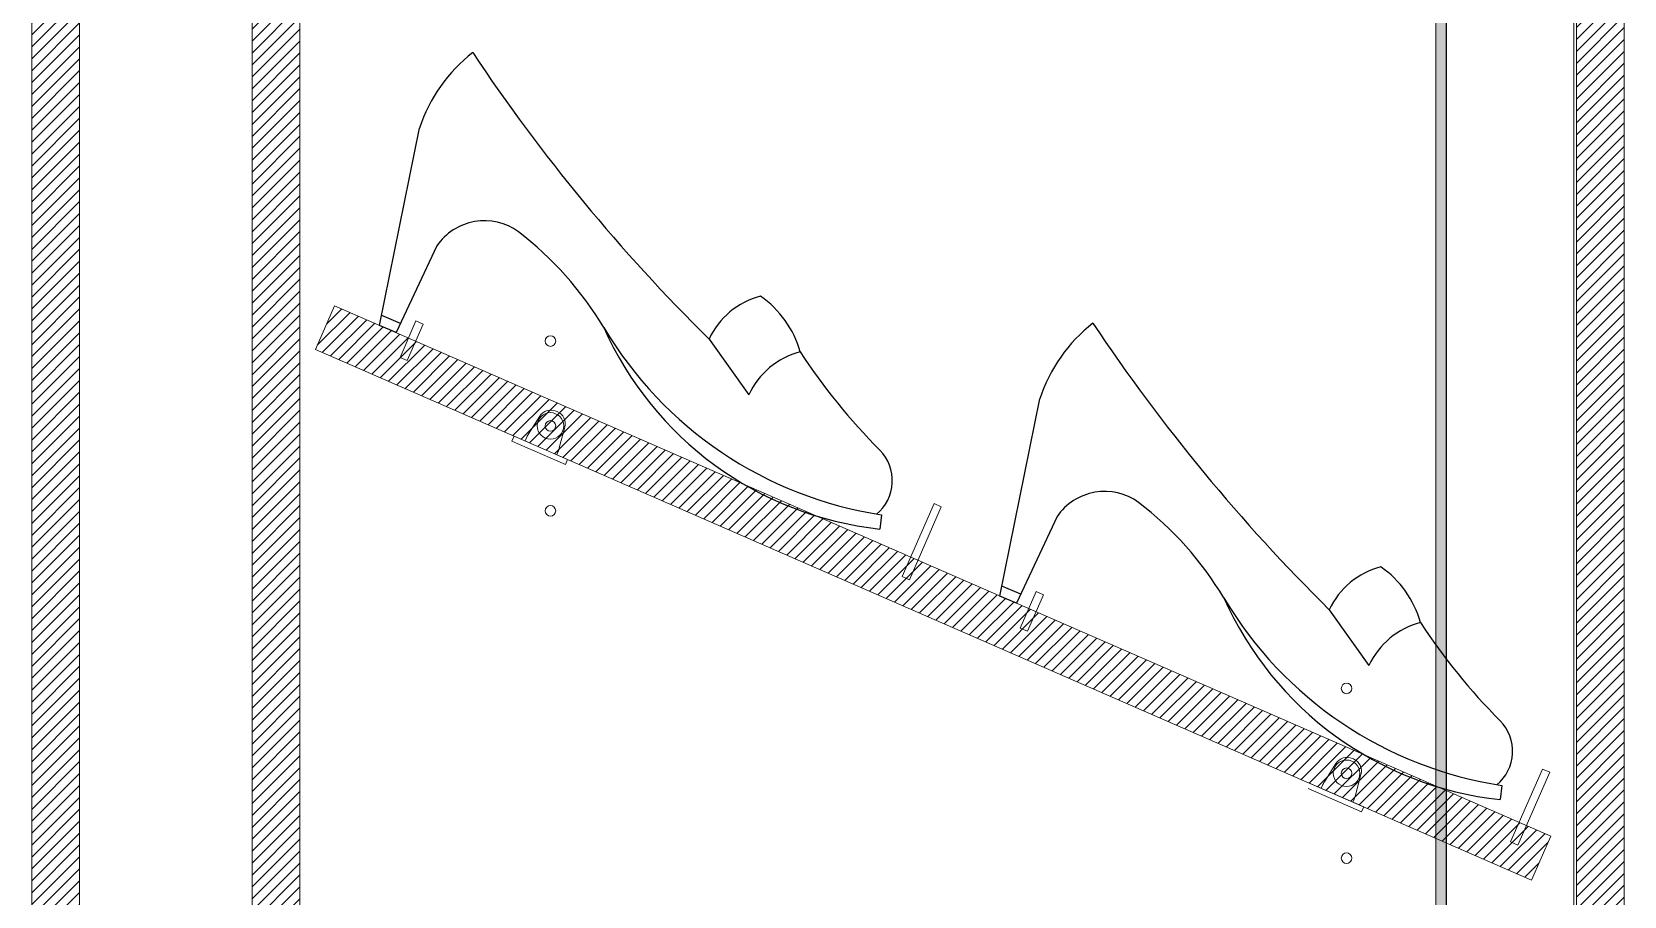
# Model space of a CAD drawing. Header units: millimetres. Extents: x 5622 to 8918, y 2044 to 6634.
# Drawn here: x 5660 to 6260, y 3915 to 4241 of the extents above; entities that cross this region are included whole.
import ezdxf

# ---------------------------------------------------------------- set-up
doc = ezdxf.new("R2010")
doc.units = ezdxf.units.MM
for name, color, linetype, lineweight in [('F_FERRAMENTA', 253, 'Continuous', 5), ('F_MULTI laminato CERA', 124, 'Continuous', 5), ('F_MULTI laminato OPACO', 1, 'Continuous', 5), ('F_STRIP-LED', 2, 'Continuous', 5), ('F_STRIP-LED_retino', 7, 'Continuous', 5)]:
    doc.layers.add(name, color=color, linetype=linetype, lineweight=lineweight)
doc.layers.add('VESTIARIO - clothing', color=185, linetype='Continuous')
pattern_1 = [(45, (48469.427, -7407.2995), (-2.24506403, 2.24506403), [])]

msp = doc.modelspace()

# ---------------------------------------------------------------- hatches: boundary and pattern name
at = {"layer": 'F_MULTI laminato CERA', "true_color": 0x636466}
h = msp.add_hatch(dxfattribs=at)
h.set_pattern_fill('ANSI31', color=251)
h.set_pattern_definition(pattern_1)
h.paths.add_polyline_path([(5743.415, 4948.827), (5761.415, 4948.827), (5761.415, 3756.327), (5743.415, 3756.327)])
h = msp.add_hatch(dxfattribs=at)
h.set_pattern_fill('ANSI31', color=251)
h.set_pattern_definition(pattern_1)
h.paths.add_polyline_path([(5774.481, 4137.929), (5767.282, 4121.432), (6225.544, 3921.442), (6232.743, 3937.939)])
at = {"layer": 'F_MULTI laminato OPACO', "true_color": 0x636466}
h = msp.add_hatch(dxfattribs=at)
h.set_pattern_fill('ANSI31', color=251)
h.set_pattern_definition(pattern_1)
h.paths.add_polyline_path([(5678.415, 3663.827), (5660.415, 3663.827), (5660.415, 5738.327), (5678.415, 5738.327)])
h = msp.add_hatch(dxfattribs=at)
h.set_pattern_fill('ANSI31', color=251)
h.set_pattern_definition(pattern_1)
h.paths.add_polyline_path([(6260.415, 3738.327), (6242.415, 3738.327), (6242.415, 4956.327), (6260.415, 4956.327)])
at = {"layer": 'F_STRIP-LED_retino', "transparency": 33554687}
h = msp.add_hatch(color=1, dxfattribs=at)
h.dxf.hatch_style = 1
h.set_gradient(color1=(192, 192, 192), color2=(255, 255, 0))
h.paths.add_polyline_path([(6193.315, 4948.827), (6193.315, 3756.327), (6189.515, 3756.327), (6189.515, 4948.827)])

# ---------------------------------------------------------------- linework, layer by layer
at = {"layer": 'F_FERRAMENTA'}
for p, q in [((5858.029, 4098.195), (5858.414, 4098.027)), ((5851.804, 4096.286), (5847.473, 4089.442)), ((5861.248, 4092.164), (5859.175, 4084.335)), ((5842.14, 4088.763), (5841.34, 4086.93)), ((5841.34, 4086.93), (5861.504, 4078.13)), ((5862.304, 4079.963), (5842.14, 4088.763)), ((5846.264, 4086.963), (5846.758, 4088.095)), ((5858.179, 4081.763), (5858.673, 4082.895)), ((5861.504, 4078.13), (5862.304, 4079.963)), ((6158.029, 3967.272), (6158.414, 3967.104)), ((6151.804, 3965.363), (6147.473, 3958.519)), ((6161.248, 3961.241), (6159.175, 3953.413)), ((6141.34, 3956.007), (6161.504, 3947.207)), ((6162.304, 3949.04), (6142.14, 3957.84)), ((6146.264, 3956.04), (6146.758, 3957.172)), ((6158.179, 3950.84), (6158.673, 3951.972)), ((6161.504, 3947.207), (6162.304, 3949.04))]:
    msp.add_line(p, q, dxfattribs=at)
for points in [[(5799.14, 4118.439), (5805.14, 4132.187), (5807.89, 4130.987), (5801.89, 4117.239)], [(5988.364, 4035.86), (6000.363, 4063.356), (6003.113, 4062.156), (5991.113, 4034.66)], [(6032.863, 4016.44), (6038.863, 4030.188), (6041.612, 4028.988), (6035.613, 4015.24)], [(6217.629, 3935.807), (6229.628, 3963.302), (6232.378, 3962.102), (6220.378, 3934.607)]]:
    msp.add_lwpolyline(points, close=True, dxfattribs=at)
at = {"layer": 'F_FERRAMENTA', "color": 252}
for centre in [(5855.822, 4092.612), (6155.822, 3961.689)]:
    msp.add_circle(centre, 5, dxfattribs=at)
at = {"layer": 'F_FERRAMENTA'}
msp.add_circle((6155.822, 3961.689), 2, dxfattribs=at)
for centre, radius, start, end in [((5856.029, 4093.612), 5, 66.423078, 147.676916), ((5856.414, 4093.444), 5, 345.16924, 66.423078), ((5855.924, 4084.095), 10, 147.676916, 156.423078), ((5849.508, 4086.895), 10, 336.423078, 345.16924), ((6156.029, 3962.689), 5, 66.423078, 147.676916), ((6156.414, 3962.521), 5, 345.16924, 66.423078), ((6155.924, 3953.172), 10, 147.676916, 156.423078), ((6149.508, 3955.972), 10, 336.423078, 345.16924)]:
    msp.add_arc(centre, radius, start, end, dxfattribs=at)
at = {"layer": 'F_MULTI laminato CERA'}
for points in [[(6241.415, 3663.827), (5678.415, 3663.827), (5678.415, 5738.327), (6241.415, 5738.327)], [(5743.415, 4948.827), (5761.415, 4948.827), (5761.415, 3756.327), (5743.415, 3756.327)], [(6193.415, 3756.327), (6189.415, 3756.327), (6189.415, 4948.827), (6193.415, 4948.827)]]:
    msp.add_lwpolyline(points, close=True, dxfattribs=at)
msp.add_lwpolyline([(5774.481, 4137.929), (5767.282, 4121.432), (6225.544, 3921.442), (6232.743, 3937.939), (5774.481, 4137.929)], dxfattribs=at)
for centre in [(5855.822, 4124.612), (5855.822, 4092.612), (5855.822, 4060.612), (6155.822, 3993.689), (6155.822, 3961.689), (6155.822, 3929.689)]:
    msp.add_circle(centre, 2, dxfattribs=at)
at = {"layer": 'F_MULTI laminato OPACO'}
for points in [[(5678.415, 3663.827), (5660.415, 3663.827), (5660.415, 5738.327), (5678.415, 5738.327)], [(6260.415, 3738.327), (6242.415, 3738.327), (6242.415, 4956.327), (6260.415, 4956.327)]]:
    msp.add_lwpolyline(points, close=True, dxfattribs=at)
at = {"layer": 'F_STRIP-LED', "color": 5}
msp.add_lwpolyline([(6193.315, 4948.827), (6193.315, 3756.327), (6189.515, 3756.327), (6189.515, 4948.827)], close=True, dxfattribs=at)
at = {"layer": 'VESTIARIO - clothing'}
for p, q in [((5791.476, 4130.512), (5806.473, 4204.86)), ((5813.01, 4160.484), (5797.758, 4127.771)), ((5799.337, 4131.158), (5792.232, 4134.262)), ((5797.758, 4127.771), (5791.476, 4130.512)), ((5915.582, 4125.354), (5930.543, 4104.376)), ((6025.199, 4028.514), (6040.196, 4102.861)), ((5980.543, 4059.146), (5979.955, 4053.753)), ((6046.733, 4058.485), (6031.48, 4025.772)), ((6033.059, 4029.159), (6025.955, 4032.263)), ((6031.48, 4025.772), (6025.199, 4028.514)), ((6149.304, 4023.355), (6164.266, 4002.377)), ((6214.266, 3957.148), (6213.678, 3951.754))]:
    msp.add_line(p, q, dxfattribs=at)
for centre, radius, start, end in [((5864.224, 4185.533), 60.899, 128.2445, 161.496268), ((6399.894, 4615.403), 688.99, 213.675963, 225.337314), ((5830.973, 4148.132), 21.8, 54.16401, 145.484622), ((5764.44, 4062.679), 130.088, 31.04163, 52.442407), ((5942.463, 4112.816), 29.662, 104.652791, 154.995483), ((5913.672, 4110.506), 37.612, 15.465059, 55.527667), ((5993.952, 4182.148), 129.156, 203.929926, 263.778401), ((6002.797, 4204.97), 147.512, 210.654164, 261.323241), ((6097.946, 4083.534), 60.899, 128.2445, 161.496268), ((6633.617, 4513.404), 688.99, 213.675963, 225.337314), ((5957.425, 4091.838), 29.662, 104.652791, 154.995483), ((6145.916, 4248.826), 234.249, 213.207383, 224.882869), ((5968.291, 4072.022), 16.371, 309.360719, 44.646233), ((6064.696, 4046.133), 21.8, 54.16401, 145.484622), ((5998.163, 3960.68), 130.088, 31.04163, 52.442407), ((6176.186, 4010.817), 29.662, 104.652791, 154.995483), ((6147.394, 4008.507), 37.612, 15.465059, 55.527667), ((6227.675, 4080.15), 129.156, 203.929926, 263.778401), ((6236.519, 4102.971), 147.512, 210.654164, 261.323241), ((6191.147, 3989.839), 29.662, 104.652791, 154.995483), ((6379.638, 4146.827), 234.249, 213.207383, 224.882869), ((6202.014, 3970.023), 16.371, 309.360719, 44.646233)]:
    msp.add_arc(centre, radius, start, end, dxfattribs=at)

doc.saveas('drawing.dxf')
